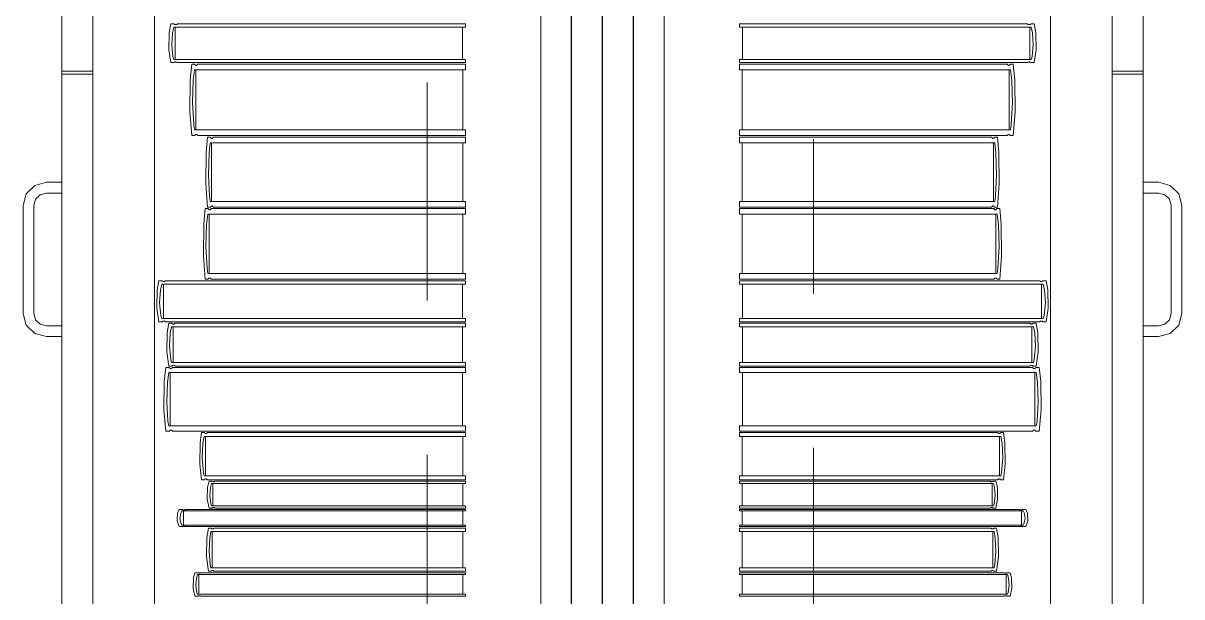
# Model space of a CAD drawing. Header units: inches. Extents: x -19 to 5698, y -728 to 92.
# Drawn here: x 314.309 to 315.059, y 13.054 to 13.425 of the extents above; entities that cross this region are included whole.
import ezdxf

# ---------------------------------------------------------------- set-up
doc = ezdxf.new("R2010")
doc.units = ezdxf.units.IN
doc.header["$MEASUREMENT"] = 0
doc.set_wipeout_variables(frame=1)
for name, pattern in [('Hidden Line', [0.195611, 0.141111, -0.0545]), ('Punto & Raya', [0.65, 0.5, -0.075, 0, -0.075]), ('Wipeout_Contour', [1, 0, -1])]:
    doc.linetypes.add(name, pattern=pattern)
for name, color, linetype in [('02 _ ARQ _ ALB _ Ejes Generales', 251, 'Continuous'), ('08 _ STR _ EXT _ 09 Vigas', 251, 'Continuous'), ('Interior - Mobiliario', 7, 'Continuous')]:
    doc.layers.add(name, color=color, linetype=linetype)

msp = doc.modelspace()

# ---------------------------------------------------------------- linework, layer by layer
at = {"layer": '02 _ ARQ _ ALB _ Ejes Generales', "color": 251, "linetype": 'Punto & Raya', "lineweight": 13, "true_color": 0x636466}
msp.add_line((314.82005, 3.05001), (314.82005, 44.9), dxfattribs=at)
at = {"layer": '08 _ STR _ EXT _ 09 Vigas', "color": 251, "linetype": 'Hidden Line', "lineweight": 13, "true_color": 0x636466}
msp.add_line((314.57005, 7.7), (314.57005, 16.9), dxfattribs=at)
at = {"layer": 'Interior - Mobiliario', "color": 175, "linetype": 'Continuous', "lineweight": 13}
for p, q in [((314.33352, 12.27311), (314.33352, 13.77311)), ((315.03352, 12.27311), (315.03352, 13.77311)), ((314.33352, 13.75311), (314.33352, 12.29311)), ((314.33352, 13.75311), (314.33352, 12.29311)), ((314.33352, 13.75311), (314.33352, 13.39411)), ((314.35352, 13.75311), (314.35352, 12.29311)), ((314.35352, 13.75311), (314.35352, 12.29311)), ((314.35352, 13.75311), (314.35352, 12.29311)), ((314.35352, 13.75311), (314.35352, 13.39411)), ((314.66352, 12.29311), (314.66352, 13.75311)), ((314.70352, 12.29311), (314.70352, 13.75311)), ((315.01352, 13.75311), (315.01352, 12.29311)), ((315.01352, 13.75311), (315.01352, 12.29311)), ((315.01352, 13.75311), (315.01352, 12.29311)), ((315.01352, 13.75311), (315.01352, 13.39411)), ((315.03352, 13.75311), (315.03352, 12.29311)), ((315.03352, 13.75311), (315.03352, 12.29311)), ((315.03352, 13.75311), (315.03352, 13.39411)), ((314.35352, 13.73311), (314.35352, 12.31311)), ((314.39352, 12.31311), (314.39352, 13.73311)), ((314.64352, 13.73311), (314.64352, 12.31311)), ((314.72352, 13.73311), (314.72352, 12.31311)), ((314.97352, 12.31311), (314.97352, 13.73311)), ((315.01352, 13.73311), (315.01352, 12.31311)), ((314.40306, 13.4192), (314.40283, 13.40799)), ((314.40411, 13.4247), (314.40306, 13.4192)), ((314.40618, 13.4247), (314.40411, 13.4247)), ((314.40465, 13.41123), (314.40514, 13.41894)), ((314.40514, 13.41894), (314.40602, 13.42269)), ((314.40602, 13.42269), (314.59487, 13.42269)), ((314.40629, 13.4246), (314.40618, 13.4247)), ((314.40653, 13.42445), (314.40629, 13.4246)), ((314.40679, 13.42434), (314.40653, 13.42445)), ((314.40707, 13.42428), (314.40679, 13.42434)), ((314.40697, 13.42269), (314.40697, 13.40164)), ((314.40735, 13.42428), (314.40707, 13.42428)), ((314.40763, 13.42432), (314.40735, 13.42428)), ((314.40789, 13.42442), (314.40763, 13.42432)), ((314.40814, 13.42456), (314.40789, 13.42442)), ((314.40829, 13.4247), (314.40814, 13.42456)), ((314.59487, 13.4247), (314.40829, 13.4247)), ((314.59296, 13.40164), (314.59296, 13.42269)), ((314.59487, 13.42269), (314.59487, 13.4247)), ((314.77218, 13.42269), (314.77218, 13.4247)), ((314.77218, 13.4247), (314.95875, 13.4247)), ((314.96103, 13.42269), (314.77218, 13.42269)), ((314.77409, 13.40164), (314.77409, 13.42269)), ((314.95875, 13.4247), (314.95891, 13.42456)), ((314.95891, 13.42456), (314.95915, 13.42442)), ((314.95915, 13.42442), (314.95942, 13.42432)), ((314.95942, 13.42432), (314.9597, 13.42428)), ((314.9597, 13.42428), (314.95998, 13.42428)), ((314.95998, 13.42428), (314.96026, 13.42434)), ((314.96008, 13.42269), (314.96008, 13.40164)), ((314.96026, 13.42434), (314.96052, 13.42445)), ((314.96052, 13.42445), (314.96076, 13.4246)), ((314.96076, 13.4246), (314.96086, 13.4247)), ((314.96086, 13.4247), (314.96294, 13.4247)), ((314.96191, 13.41894), (314.96103, 13.42269)), ((314.96239, 13.41123), (314.96191, 13.41894)), ((314.96294, 13.4247), (314.96398, 13.4192)), ((314.96398, 13.4192), (314.96422, 13.40799)), ((314.40545, 13.40354), (314.40465, 13.41123)), ((314.9616, 13.40354), (314.96239, 13.41123)), ((314.40283, 13.40799), (314.40411, 13.39964)), ((314.40602, 13.40164), (314.40545, 13.40354)), ((314.96103, 13.40164), (314.9616, 13.40354)), ((314.96422, 13.40799), (314.96294, 13.39964)), ((314.40411, 13.39964), (314.40618, 13.39964)), ((314.59487, 13.40164), (314.40602, 13.40164)), ((314.40618, 13.39964), (314.40634, 13.39977)), ((314.40634, 13.39977), (314.40658, 13.39991)), ((314.40658, 13.39991), (314.40685, 13.40001)), ((314.40685, 13.40001), (314.40713, 13.40006)), ((314.40713, 13.40006), (314.40741, 13.40005)), ((314.40741, 13.40005), (314.40769, 13.39999)), ((314.40769, 13.39999), (314.40795, 13.39989)), ((314.40795, 13.39989), (314.40819, 13.39973)), ((314.40819, 13.39973), (314.40829, 13.39964)), ((314.40829, 13.39964), (314.59487, 13.39964)), ((314.41767, 13.39864), (314.4167, 13.38848)), ((314.4196, 13.39864), (314.41767, 13.39864)), ((314.4197, 13.39846), (314.4196, 13.39864)), ((314.41992, 13.39818), (314.4197, 13.39846)), ((314.42016, 13.39798), (314.41992, 13.39818)), ((314.42042, 13.39787), (314.42016, 13.39798)), ((314.42068, 13.39786), (314.42042, 13.39787)), ((314.42094, 13.39795), (314.42068, 13.39786)), ((314.42119, 13.39812), (314.42094, 13.39795)), ((314.42142, 13.39839), (314.42119, 13.39812)), ((314.42156, 13.39864), (314.42142, 13.39839)), ((314.59487, 13.39864), (314.42156, 13.39864)), ((314.59487, 13.39964), (314.59487, 13.40164)), ((314.59487, 13.39493), (314.59487, 13.39864)), ((314.77218, 13.39964), (314.77218, 13.40164)), ((314.77218, 13.40164), (314.96103, 13.40164)), ((314.95875, 13.39964), (314.77218, 13.39964)), ((314.77218, 13.39493), (314.77218, 13.39864)), ((314.77218, 13.39864), (314.94549, 13.39864)), ((314.94549, 13.39864), (314.94563, 13.39839)), ((314.94563, 13.39839), (314.94586, 13.39812)), ((314.94586, 13.39812), (314.94611, 13.39795)), ((314.94611, 13.39795), (314.94636, 13.39786)), ((314.94636, 13.39786), (314.94663, 13.39787)), ((314.94663, 13.39787), (314.94688, 13.39798)), ((314.94688, 13.39798), (314.94713, 13.39818)), ((314.94713, 13.39818), (314.94735, 13.39846)), ((314.94735, 13.39846), (314.94745, 13.39864)), ((314.94745, 13.39864), (314.94937, 13.39864)), ((314.94937, 13.39864), (314.95034, 13.38848)), ((314.95886, 13.39973), (314.95875, 13.39964)), ((314.9591, 13.39989), (314.95886, 13.39973)), ((314.95936, 13.39999), (314.9591, 13.39989)), ((314.95964, 13.40005), (314.95936, 13.39999)), ((314.95992, 13.40006), (314.95964, 13.40005)), ((314.9602, 13.40001), (314.95992, 13.40006)), ((314.96046, 13.39991), (314.9602, 13.40001)), ((314.96071, 13.39977), (314.96046, 13.39991)), ((314.96086, 13.39964), (314.96071, 13.39977)), ((314.96294, 13.39964), (314.96086, 13.39964)), ((314.33352, 13.39411), (314.35352, 13.39411)), ((314.33352, 13.03311), (314.33352, 13.39211)), ((314.33352, 13.39211), (314.35352, 13.39211)), ((314.35352, 13.03311), (314.35352, 13.39211)), ((314.4167, 13.38848), (314.41648, 13.36777)), ((314.41818, 13.37374), (314.41863, 13.388)), ((314.41863, 13.388), (314.41944, 13.39493)), ((314.41944, 13.39493), (314.59487, 13.39493)), ((314.42033, 13.39493), (314.42033, 13.35603)), ((314.59309, 13.35603), (314.59309, 13.39493)), ((314.9476, 13.39493), (314.77218, 13.39493)), ((314.77395, 13.35603), (314.77395, 13.39493)), ((314.94672, 13.39493), (314.94672, 13.35603)), ((314.94842, 13.388), (314.9476, 13.39493)), ((314.94887, 13.37374), (314.94842, 13.388)), ((314.95034, 13.38848), (314.95056, 13.36777)), ((315.03352, 13.39411), (315.01352, 13.39411)), ((315.01352, 13.03311), (315.01352, 13.39211)), ((315.03352, 13.39211), (315.01352, 13.39211)), ((315.03352, 13.03311), (315.03352, 13.39211)), ((314.41892, 13.35955), (314.41818, 13.37374)), ((314.94813, 13.35955), (314.94887, 13.37374)), ((314.41648, 13.36777), (314.41767, 13.35233)), ((314.95056, 13.36777), (314.94937, 13.35233)), ((314.41944, 13.35603), (314.41892, 13.35955)), ((314.9476, 13.35603), (314.94813, 13.35955)), ((314.41767, 13.35233), (314.4196, 13.35233)), ((314.59487, 13.35603), (314.41944, 13.35603)), ((314.4196, 13.35233), (314.41974, 13.35258)), ((314.41974, 13.35258), (314.41997, 13.35284)), ((314.41997, 13.35284), (314.42022, 13.35302)), ((314.42022, 13.35302), (314.42048, 13.3531)), ((314.42048, 13.3531), (314.42074, 13.35309)), ((314.42074, 13.35309), (314.421, 13.35299)), ((314.421, 13.35299), (314.42124, 13.35279)), ((314.42124, 13.35279), (314.42146, 13.35251)), ((314.42146, 13.35251), (314.42156, 13.35233)), ((314.42156, 13.35233), (314.59487, 13.35233)), ((314.42794, 13.35133), (314.42703, 13.3414)), ((314.42976, 13.35133), (314.42794, 13.35133)), ((314.42985, 13.35115), (314.42976, 13.35133)), ((314.43006, 13.35088), (314.42985, 13.35115)), ((314.43029, 13.35069), (314.43006, 13.35088)), ((314.43053, 13.35058), (314.43029, 13.35069)), ((314.43078, 13.35057), (314.43053, 13.35058)), ((314.43102, 13.35065), (314.43078, 13.35057)), ((314.43126, 13.35083), (314.43102, 13.35065)), ((314.43147, 13.35109), (314.43126, 13.35083)), ((314.43161, 13.35133), (314.43147, 13.35109)), ((314.59487, 13.35133), (314.43161, 13.35133)), ((314.59487, 13.35233), (314.59487, 13.35603)), ((314.59487, 13.34771), (314.59487, 13.35133)), ((314.77218, 13.35233), (314.77218, 13.35603)), ((314.77218, 13.35603), (314.9476, 13.35603)), ((314.94549, 13.35233), (314.77218, 13.35233)), ((314.77218, 13.34771), (314.77218, 13.35133)), ((314.77218, 13.35133), (314.93544, 13.35133)), ((314.93544, 13.35133), (314.93558, 13.35109)), ((314.93558, 13.35109), (314.93579, 13.35083)), ((314.93579, 13.35083), (314.93602, 13.35065)), ((314.93602, 13.35065), (314.93627, 13.35057)), ((314.93627, 13.35057), (314.93651, 13.35058)), ((314.93651, 13.35058), (314.93675, 13.35069)), ((314.93675, 13.35069), (314.93698, 13.35088)), ((314.93698, 13.35088), (314.93719, 13.35115)), ((314.93719, 13.35115), (314.93729, 13.35133)), ((314.93729, 13.35133), (314.9391, 13.35133)), ((314.9391, 13.35133), (314.94001, 13.3414)), ((314.94558, 13.35251), (314.94549, 13.35233)), ((314.94581, 13.35279), (314.94558, 13.35251)), ((314.94605, 13.35299), (314.94581, 13.35279)), ((314.94631, 13.35309), (314.94605, 13.35299)), ((314.94657, 13.3531), (314.94631, 13.35309)), ((314.94683, 13.35302), (314.94657, 13.3531)), ((314.94707, 13.35284), (314.94683, 13.35302)), ((314.9473, 13.35258), (314.94707, 13.35284)), ((314.94745, 13.35233), (314.9473, 13.35258)), ((314.94937, 13.35233), (314.94745, 13.35233)), ((314.42885, 13.34092), (314.42961, 13.34771)), ((314.42961, 13.34771), (314.59487, 13.34771)), ((314.43045, 13.34771), (314.43045, 13.30967)), ((314.5932, 13.30967), (314.5932, 13.34771)), ((314.93743, 13.34771), (314.77218, 13.34771)), ((314.77385, 13.30967), (314.77385, 13.34771)), ((314.9366, 13.34771), (314.9366, 13.30967)), ((314.9382, 13.34092), (314.93743, 13.34771)), ((314.42703, 13.3414), (314.42682, 13.32115)), ((314.42842, 13.32699), (314.42885, 13.34092)), ((314.93862, 13.32699), (314.9382, 13.34092)), ((314.94001, 13.3414), (314.94022, 13.32115)), ((314.31602, 13.3201), (314.31053, 13.31461)), ((314.32352, 13.32211), (314.31602, 13.3201)), ((314.33352, 13.32211), (314.32352, 13.32211)), ((314.33352, 13.31511), (314.33352, 13.32211)), ((314.42682, 13.32115), (314.42794, 13.30604)), ((314.42912, 13.3131), (314.42842, 13.32699)), ((314.93793, 13.3131), (314.93862, 13.32699)), ((314.94022, 13.32115), (314.9391, 13.30604)), ((315.03352, 13.32211), (315.04352, 13.32211)), ((315.03352, 13.31511), (315.03352, 13.32211)), ((315.04352, 13.32211), (315.05102, 13.3201)), ((315.05102, 13.3201), (315.05651, 13.31461)), ((314.31053, 13.31461), (314.30852, 13.30711)), ((314.31659, 13.31111), (314.31952, 13.31403)), ((314.31952, 13.31403), (314.32352, 13.31511)), ((314.32352, 13.31511), (314.33352, 13.31511)), ((314.42961, 13.30967), (314.42912, 13.3131)), ((314.93743, 13.30967), (314.93793, 13.3131)), ((315.04352, 13.31511), (315.03352, 13.31511)), ((315.04752, 13.31403), (315.04352, 13.31511)), ((315.05045, 13.31111), (315.04752, 13.31403)), ((315.05651, 13.31461), (315.05852, 13.30711)), ((314.30852, 13.30711), (314.30852, 13.23711)), ((314.31552, 13.30711), (314.31659, 13.31111)), ((314.31552, 13.23711), (314.31552, 13.30711)), ((314.42638, 13.30504), (314.42545, 13.29502)), ((314.42821, 13.30504), (314.42638, 13.30504)), ((314.42794, 13.30604), (314.42976, 13.30604)), ((314.4283, 13.30487), (314.42821, 13.30504)), ((314.59487, 13.30967), (314.42961, 13.30967)), ((314.42976, 13.30604), (314.4299, 13.30629)), ((314.4299, 13.30629), (314.43011, 13.30655)), ((314.43007, 13.30504), (314.42993, 13.3048)), ((314.59487, 13.30504), (314.43007, 13.30504)), ((314.43011, 13.30655), (314.43034, 13.30672)), ((314.43034, 13.30672), (314.43059, 13.3068)), ((314.43059, 13.3068), (314.43083, 13.30679)), ((314.43083, 13.30679), (314.43107, 13.30669)), ((314.43107, 13.30669), (314.4313, 13.3065)), ((314.4313, 13.3065), (314.43151, 13.30622)), ((314.43151, 13.30622), (314.43161, 13.30604)), ((314.43161, 13.30604), (314.59487, 13.30604)), ((314.59487, 13.30604), (314.59487, 13.30967)), ((314.59487, 13.30139), (314.59487, 13.30504)), ((314.77218, 13.30604), (314.77218, 13.30967)), ((314.77218, 13.30967), (314.93743, 13.30967)), ((314.93544, 13.30604), (314.77218, 13.30604)), ((314.77218, 13.30139), (314.77218, 13.30504)), ((314.77218, 13.30504), (314.93697, 13.30504)), ((314.93553, 13.30622), (314.93544, 13.30604)), ((314.93574, 13.3065), (314.93553, 13.30622)), ((314.93597, 13.30669), (314.93574, 13.3065)), ((314.93621, 13.30679), (314.93597, 13.30669)), ((314.93646, 13.3068), (314.93621, 13.30679)), ((314.9367, 13.30672), (314.93646, 13.3068)), ((314.93693, 13.30655), (314.9367, 13.30672)), ((314.93715, 13.30629), (314.93693, 13.30655)), ((314.93697, 13.30504), (314.93711, 13.3048)), ((314.93729, 13.30604), (314.93715, 13.30629)), ((314.9391, 13.30604), (314.93729, 13.30604)), ((314.93875, 13.30487), (314.93884, 13.30504)), ((314.93884, 13.30504), (314.94067, 13.30504)), ((314.94067, 13.30504), (314.94159, 13.29502)), ((315.05152, 13.30711), (315.05045, 13.31111)), ((315.05152, 13.23711), (315.05152, 13.30711)), ((315.05852, 13.30711), (315.05852, 13.23711)), ((314.42729, 13.29454), (314.42806, 13.30139)), ((314.42806, 13.30139), (314.59487, 13.30139)), ((314.42851, 13.30459), (314.4283, 13.30487)), ((314.42875, 13.30439), (314.42851, 13.30459)), ((314.42899, 13.30429), (314.42875, 13.30439)), ((314.4289, 13.30139), (314.4289, 13.26297)), ((314.42924, 13.30428), (314.42899, 13.30429)), ((314.42948, 13.30436), (314.42924, 13.30428)), ((314.42972, 13.30454), (314.42948, 13.30436)), ((314.42993, 13.3048), (314.42972, 13.30454)), ((314.59318, 13.26297), (314.59318, 13.30139)), ((314.93899, 13.30139), (314.77218, 13.30139)), ((314.77386, 13.26297), (314.77386, 13.30139)), ((314.93711, 13.3048), (314.93733, 13.30454)), ((314.93733, 13.30454), (314.93756, 13.30436)), ((314.93756, 13.30436), (314.93781, 13.30428)), ((314.93781, 13.30428), (314.93806, 13.30429)), ((314.93806, 13.30429), (314.9383, 13.30439)), ((314.93814, 13.30139), (314.93814, 13.26297)), ((314.9383, 13.30439), (314.93853, 13.30459)), ((314.93853, 13.30459), (314.93875, 13.30487)), ((314.93976, 13.29454), (314.93899, 13.30139)), ((314.42545, 13.29502), (314.42524, 13.27457)), ((314.42686, 13.28046), (314.42729, 13.29454)), ((314.94019, 13.28046), (314.93976, 13.29454)), ((314.94159, 13.29502), (314.9418, 13.27457)), ((314.42756, 13.26644), (314.42686, 13.28046)), ((314.93949, 13.26644), (314.94019, 13.28046)), ((314.42524, 13.27457), (314.42638, 13.25932)), ((314.9418, 13.27457), (314.94067, 13.25932)), ((314.42806, 13.26297), (314.42756, 13.26644)), ((314.59487, 13.26297), (314.42806, 13.26297)), ((314.4288, 13.26), (314.42904, 13.26008)), ((314.42904, 13.26008), (314.42929, 13.26007)), ((314.42929, 13.26007), (314.42954, 13.25997)), ((314.59487, 13.25932), (314.59487, 13.26297)), ((314.77218, 13.25932), (314.77218, 13.26297)), ((314.77218, 13.26297), (314.93899, 13.26297)), ((314.93775, 13.26007), (314.93751, 13.25997)), ((314.938, 13.26008), (314.93775, 13.26007)), ((314.93825, 13.26), (314.938, 13.26008)), ((314.93899, 13.26297), (314.93949, 13.26644)), ((314.39629, 13.25832), (314.3952, 13.25249)), ((314.39845, 13.25832), (314.39629, 13.25832)), ((314.39736, 13.25221), (314.39828, 13.25619)), ((314.39828, 13.25619), (314.59487, 13.25619)), ((314.39856, 13.25821), (314.39845, 13.25832)), ((314.39881, 13.25805), (314.39856, 13.25821)), ((314.39908, 13.25794), (314.39881, 13.25805)), ((314.39937, 13.25788), (314.39908, 13.25794)), ((314.39927, 13.25619), (314.39927, 13.23387)), ((314.39966, 13.25787), (314.39937, 13.25788)), ((314.39995, 13.25792), (314.39966, 13.25787)), ((314.40023, 13.25802), (314.39995, 13.25792)), ((314.40049, 13.25817), (314.40023, 13.25802)), ((314.40065, 13.25832), (314.40049, 13.25817)), ((314.59487, 13.25832), (314.40065, 13.25832)), ((314.42638, 13.25932), (314.42821, 13.25932)), ((314.42821, 13.25932), (314.42835, 13.25956)), ((314.42835, 13.25956), (314.42856, 13.25982)), ((314.42856, 13.25982), (314.4288, 13.26)), ((314.42954, 13.25997), (314.42977, 13.25977)), ((314.42977, 13.25977), (314.42998, 13.25949)), ((314.42998, 13.25949), (314.43007, 13.25932)), ((314.43007, 13.25932), (314.59487, 13.25932)), ((314.59288, 13.23387), (314.59288, 13.25619)), ((314.59487, 13.25619), (314.59487, 13.25832)), ((314.93697, 13.25932), (314.77218, 13.25932)), ((314.77218, 13.25619), (314.77218, 13.25832)), ((314.77218, 13.25832), (314.9664, 13.25832)), ((314.96877, 13.25619), (314.77218, 13.25619)), ((314.77417, 13.23387), (314.77417, 13.25619)), ((314.93707, 13.25949), (314.93697, 13.25932)), ((314.93728, 13.25977), (314.93707, 13.25949)), ((314.93751, 13.25997), (314.93728, 13.25977)), ((314.93848, 13.25982), (314.93825, 13.26)), ((314.9387, 13.25956), (314.93848, 13.25982)), ((314.93884, 13.25932), (314.9387, 13.25956)), ((314.94067, 13.25932), (314.93884, 13.25932)), ((314.9664, 13.25832), (314.96656, 13.25817)), ((314.96656, 13.25817), (314.96682, 13.25802)), ((314.96682, 13.25802), (314.96709, 13.25792)), ((314.96709, 13.25792), (314.96738, 13.25787)), ((314.96738, 13.25787), (314.96768, 13.25788)), ((314.96768, 13.25788), (314.96796, 13.25794)), ((314.96778, 13.25619), (314.96778, 13.23387)), ((314.96796, 13.25794), (314.96824, 13.25805)), ((314.96824, 13.25805), (314.96849, 13.25821)), ((314.96849, 13.25821), (314.9686, 13.25832)), ((314.9686, 13.25832), (314.97075, 13.25832)), ((314.96968, 13.25221), (314.96877, 13.25619)), ((314.97075, 13.25832), (314.97184, 13.25249)), ((314.3952, 13.25249), (314.39496, 13.24061)), ((314.39686, 13.24403), (314.39736, 13.25221)), ((314.97019, 13.24403), (314.96968, 13.25221)), ((314.97184, 13.25249), (314.97209, 13.24061)), ((314.39496, 13.24061), (314.39629, 13.23175)), ((314.39769, 13.23589), (314.39686, 13.24403)), ((314.96936, 13.23589), (314.97019, 13.24403)), ((314.97209, 13.24061), (314.97075, 13.23175)), ((314.30852, 13.23711), (314.31053, 13.22961)), ((314.31659, 13.23311), (314.31552, 13.23711)), ((314.31952, 13.23018), (314.31659, 13.23311)), ((314.32352, 13.22911), (314.31952, 13.23018)), ((314.39629, 13.23175), (314.39845, 13.23175)), ((314.39828, 13.23387), (314.39769, 13.23589)), ((314.59487, 13.23387), (314.39828, 13.23387)), ((314.39845, 13.23175), (314.39861, 13.23189)), ((314.39861, 13.23189), (314.39887, 13.23204)), ((314.39887, 13.23204), (314.39915, 13.23214)), ((314.39915, 13.23214), (314.39944, 13.23219)), ((314.39944, 13.23219), (314.39973, 13.23218)), ((314.39973, 13.23218), (314.40002, 13.23212)), ((314.40002, 13.23212), (314.40029, 13.23201)), ((314.40029, 13.23201), (314.40054, 13.23185)), ((314.40054, 13.23185), (314.40065, 13.23175)), ((314.40065, 13.23175), (314.59487, 13.23175)), ((314.40271, 13.23075), (314.40166, 13.22468)), ((314.4048, 13.23075), (314.40271, 13.23075)), ((314.4049, 13.23064), (314.4048, 13.23075)), ((314.40515, 13.23047), (314.4049, 13.23064)), ((314.40541, 13.23035), (314.40515, 13.23047)), ((314.40569, 13.23029), (314.40541, 13.23035)), ((314.40597, 13.23028), (314.40569, 13.23029)), ((314.40625, 13.23033), (314.40597, 13.23028)), ((314.40652, 13.23044), (314.40625, 13.23033)), ((314.40677, 13.2306), (314.40652, 13.23044)), ((314.40693, 13.23075), (314.40677, 13.2306)), ((314.59487, 13.23075), (314.40693, 13.23075)), ((314.59487, 13.23175), (314.59487, 13.23387)), ((314.59487, 13.22853), (314.59487, 13.23075)), ((314.77218, 13.23175), (314.77218, 13.23387)), ((314.77218, 13.23387), (314.96877, 13.23387)), ((314.9664, 13.23175), (314.77218, 13.23175)), ((314.77218, 13.22853), (314.77218, 13.23075)), ((314.77218, 13.23075), (314.96012, 13.23075)), ((314.96012, 13.23075), (314.96028, 13.2306)), ((314.96028, 13.2306), (314.96053, 13.23044)), ((314.96053, 13.23044), (314.96079, 13.23033)), ((314.96079, 13.23033), (314.96107, 13.23028)), ((314.96107, 13.23028), (314.96136, 13.23029)), ((314.96136, 13.23029), (314.96163, 13.23035)), ((314.96163, 13.23035), (314.9619, 13.23047)), ((314.9619, 13.23047), (314.96214, 13.23064)), ((314.96214, 13.23064), (314.96225, 13.23075)), ((314.96225, 13.23075), (314.96434, 13.23075)), ((314.96434, 13.23075), (314.96539, 13.22468)), ((314.96651, 13.23185), (314.9664, 13.23175)), ((314.96676, 13.23201), (314.96651, 13.23185)), ((314.96703, 13.23212), (314.96676, 13.23201)), ((314.96732, 13.23218), (314.96703, 13.23212)), ((314.96761, 13.23219), (314.96732, 13.23218)), ((314.9679, 13.23214), (314.96761, 13.23219)), ((314.96818, 13.23204), (314.9679, 13.23214)), ((314.96843, 13.23189), (314.96818, 13.23204)), ((314.9686, 13.23175), (314.96843, 13.23189)), ((314.97075, 13.23175), (314.9686, 13.23175)), ((314.96877, 13.23387), (314.96936, 13.23589)), ((315.04352, 13.22911), (315.04752, 13.23018)), ((315.04752, 13.23018), (315.05045, 13.23311)), ((315.05045, 13.23311), (315.05152, 13.23711)), ((315.05852, 13.23711), (315.05651, 13.22961)), ((314.31053, 13.22961), (314.31602, 13.22412)), ((314.31602, 13.22412), (314.32352, 13.22211)), ((314.33352, 13.22911), (314.32352, 13.22911)), ((314.33352, 13.22211), (314.33352, 13.22911)), ((314.40166, 13.22468), (314.40142, 13.2123)), ((314.40326, 13.21587), (314.40375, 13.22439)), ((314.40375, 13.22439), (314.40463, 13.22853)), ((314.40463, 13.22853), (314.59487, 13.22853)), ((314.40559, 13.22853), (314.40559, 13.20529)), ((314.59294, 13.20529), (314.59294, 13.22853)), ((314.96242, 13.22853), (314.77218, 13.22853)), ((314.7741, 13.20529), (314.7741, 13.22853)), ((314.96145, 13.22853), (314.96145, 13.20529)), ((314.9633, 13.22439), (314.96242, 13.22853)), ((314.96379, 13.21587), (314.9633, 13.22439)), ((314.96539, 13.22468), (314.96563, 13.2123)), ((315.03352, 13.22911), (315.04352, 13.22911)), ((315.03352, 13.22211), (315.03352, 13.22911)), ((315.05102, 13.22412), (315.04352, 13.22211)), ((315.05651, 13.22961), (315.05102, 13.22412)), ((314.32352, 13.22211), (314.33352, 13.22211)), ((314.40406, 13.20739), (314.40326, 13.21587)), ((314.96299, 13.20739), (314.96379, 13.21587)), ((315.04352, 13.22211), (315.03352, 13.22211)), ((314.40142, 13.2123), (314.40271, 13.20308)), ((314.96563, 13.2123), (314.96434, 13.20308)), ((314.40087, 13.20208), (314.39981, 13.19306)), ((314.40298, 13.20208), (314.40087, 13.20208)), ((314.40271, 13.20308), (314.4048, 13.20308)), ((314.40308, 13.20192), (314.40298, 13.20208)), ((314.40333, 13.20167), (314.40308, 13.20192)), ((314.4036, 13.20149), (314.40333, 13.20167)), ((314.40388, 13.2014), (314.4036, 13.20149)), ((314.40416, 13.20139), (314.40388, 13.2014)), ((314.40463, 13.20529), (314.40406, 13.20739)), ((314.40444, 13.20147), (314.40416, 13.20139)), ((314.40471, 13.20162), (314.40444, 13.20147)), ((314.59487, 13.20529), (314.40463, 13.20529)), ((314.40497, 13.20186), (314.40471, 13.20162)), ((314.4048, 13.20308), (314.40496, 13.20323)), ((314.40496, 13.20323), (314.4052, 13.20338)), ((314.40512, 13.20208), (314.40497, 13.20186)), ((314.59487, 13.20208), (314.40512, 13.20208)), ((314.4052, 13.20338), (314.40547, 13.20349)), ((314.40547, 13.20349), (314.40575, 13.20354)), ((314.40575, 13.20354), (314.40603, 13.20353)), ((314.40603, 13.20353), (314.40631, 13.20347)), ((314.40631, 13.20347), (314.40658, 13.20335)), ((314.40658, 13.20335), (314.40682, 13.20318)), ((314.40682, 13.20318), (314.40693, 13.20308)), ((314.40693, 13.20308), (314.59487, 13.20308)), ((314.59487, 13.20308), (314.59487, 13.20529)), ((314.59487, 13.19879), (314.59487, 13.20208)), ((314.77218, 13.20308), (314.77218, 13.20529)), ((314.77218, 13.20529), (314.96242, 13.20529)), ((314.96012, 13.20308), (314.77218, 13.20308)), ((314.77218, 13.19879), (314.77218, 13.20208)), ((314.77218, 13.20208), (314.96192, 13.20208)), ((314.96023, 13.20318), (314.96012, 13.20308)), ((314.96047, 13.20335), (314.96023, 13.20318)), ((314.96073, 13.20347), (314.96047, 13.20335)), ((314.96101, 13.20353), (314.96073, 13.20347)), ((314.96129, 13.20354), (314.96101, 13.20353)), ((314.96157, 13.20349), (314.96129, 13.20354)), ((314.96184, 13.20338), (314.96157, 13.20349)), ((314.96209, 13.20323), (314.96184, 13.20338)), ((314.96192, 13.20208), (314.96208, 13.20186)), ((314.96208, 13.20186), (314.96233, 13.20162)), ((314.96225, 13.20308), (314.96209, 13.20323)), ((314.96434, 13.20308), (314.96225, 13.20308)), ((314.96233, 13.20162), (314.9626, 13.20147)), ((314.96242, 13.20529), (314.96299, 13.20739)), ((314.9626, 13.20147), (314.96288, 13.20139)), ((314.96288, 13.20139), (314.96317, 13.2014)), ((314.96317, 13.2014), (314.96345, 13.20149)), ((314.96345, 13.20149), (314.96372, 13.20167)), ((314.96372, 13.20167), (314.96396, 13.20192)), ((314.96396, 13.20192), (314.96407, 13.20208)), ((314.96407, 13.20208), (314.96618, 13.20208)), ((314.96618, 13.20208), (314.96724, 13.19306)), ((314.39981, 13.19306), (314.39956, 13.17466)), ((314.40142, 13.17996), (314.40192, 13.19263)), ((314.40192, 13.19263), (314.40281, 13.19879)), ((314.40281, 13.19879), (314.59487, 13.19879)), ((314.40378, 13.19879), (314.40378, 13.16423)), ((314.59293, 13.16423), (314.59293, 13.19879)), ((314.96424, 13.19879), (314.77218, 13.19879)), ((314.77412, 13.16423), (314.77412, 13.19879)), ((314.96327, 13.19879), (314.96327, 13.16423)), ((314.96513, 13.19263), (314.96424, 13.19879)), ((314.96562, 13.17996), (314.96513, 13.19263)), ((314.96724, 13.19306), (314.96748, 13.17466)), ((314.40223, 13.16735), (314.40142, 13.17996)), ((314.96481, 13.16735), (314.96562, 13.17996)), ((314.39956, 13.17466), (314.40087, 13.16094)), ((314.96748, 13.17466), (314.96618, 13.16094)), ((314.40281, 13.16423), (314.40223, 13.16735)), ((314.59487, 13.16423), (314.40281, 13.16423)), ((314.59487, 13.16094), (314.59487, 13.16423)), ((314.77218, 13.16094), (314.77218, 13.16423)), ((314.77218, 13.16423), (314.96424, 13.16423)), ((314.96424, 13.16423), (314.96481, 13.16735)), ((314.40087, 13.16094), (314.40298, 13.16094)), ((314.40298, 13.16094), (314.40314, 13.16116)), ((314.40314, 13.16116), (314.40339, 13.1614)), ((314.40339, 13.1614), (314.40366, 13.16155)), ((314.40366, 13.16155), (314.40394, 13.16163)), ((314.40394, 13.16163), (314.40423, 13.16162)), ((314.40423, 13.16162), (314.40451, 13.16153)), ((314.40451, 13.16153), (314.40477, 13.16135)), ((314.40477, 13.16135), (314.40502, 13.1611)), ((314.40502, 13.1611), (314.40512, 13.16094)), ((314.40512, 13.16094), (314.59487, 13.16094)), ((314.42397, 13.15994), (314.42304, 13.15325)), ((314.42583, 13.15994), (314.42397, 13.15994)), ((314.4249, 13.15293), (314.42568, 13.1575)), ((314.42568, 13.1575), (314.59487, 13.1575)), ((314.42593, 13.15982), (314.42583, 13.15994)), ((314.42614, 13.15964), (314.42593, 13.15982)), ((314.42638, 13.15951), (314.42614, 13.15964)), ((314.42663, 13.15944), (314.42638, 13.15951)), ((314.42654, 13.1575), (314.42654, 13.13187)), ((314.42688, 13.15943), (314.42663, 13.15944)), ((314.42713, 13.15949), (314.42688, 13.15943)), ((314.42736, 13.1596), (314.42713, 13.15949)), ((314.42758, 13.15978), (314.42736, 13.1596)), ((314.42772, 13.15994), (314.42758, 13.15978)), ((314.59487, 13.15994), (314.42772, 13.15994)), ((314.59316, 13.13187), (314.59316, 13.1575)), ((314.59487, 13.1575), (314.59487, 13.15994)), ((314.96192, 13.16094), (314.77218, 13.16094)), ((314.77218, 13.1575), (314.77218, 13.15994)), ((314.77218, 13.15994), (314.93932, 13.15994)), ((314.94136, 13.1575), (314.77218, 13.1575)), ((314.77389, 13.13187), (314.77389, 13.1575)), ((314.93932, 13.15994), (314.93946, 13.15978)), ((314.93946, 13.15978), (314.93968, 13.1596)), ((314.93968, 13.1596), (314.93992, 13.15949)), ((314.93992, 13.15949), (314.94017, 13.15943)), ((314.94017, 13.15943), (314.94042, 13.15944)), ((314.94042, 13.15944), (314.94067, 13.15951)), ((314.94051, 13.1575), (314.94051, 13.13187)), ((314.94067, 13.15951), (314.9409, 13.15964)), ((314.9409, 13.15964), (314.94112, 13.15982)), ((314.94112, 13.15982), (314.94121, 13.15994)), ((314.94121, 13.15994), (314.94307, 13.15994)), ((314.94215, 13.15293), (314.94136, 13.1575)), ((314.94307, 13.15994), (314.94401, 13.15325)), ((314.96203, 13.1611), (314.96192, 13.16094)), ((314.96227, 13.16135), (314.96203, 13.1611)), ((314.96254, 13.16153), (314.96227, 13.16135)), ((314.96282, 13.16162), (314.96254, 13.16153)), ((314.96311, 13.16163), (314.96282, 13.16162)), ((314.96339, 13.16155), (314.96311, 13.16163)), ((314.96366, 13.1614), (314.96339, 13.16155)), ((314.96391, 13.16116), (314.96366, 13.1614)), ((314.96407, 13.16094), (314.96391, 13.16116)), ((314.96618, 13.16094), (314.96407, 13.16094)), ((314.42304, 13.15325), (314.42283, 13.13961)), ((314.42446, 13.14354), (314.4249, 13.15293)), ((314.94258, 13.14354), (314.94215, 13.15293)), ((314.94401, 13.15325), (314.94422, 13.13961)), ((314.42518, 13.13419), (314.42446, 13.14354)), ((314.94187, 13.13419), (314.94258, 13.14354)), ((314.42283, 13.13961), (314.42397, 13.12943)), ((314.42568, 13.13187), (314.42518, 13.13419)), ((314.94136, 13.13187), (314.94187, 13.13419)), ((314.94422, 13.13961), (314.94307, 13.12943)), ((314.42397, 13.12943), (314.42583, 13.12943)), ((314.59487, 13.13187), (314.42568, 13.13187)), ((314.42583, 13.12943), (314.42597, 13.1296)), ((314.42597, 13.1296), (314.42619, 13.12977)), ((314.42619, 13.12977), (314.42643, 13.12989)), ((314.42643, 13.12989), (314.42668, 13.12994)), ((314.42668, 13.12994), (314.42693, 13.12994)), ((314.42693, 13.12994), (314.42718, 13.12987)), ((314.42718, 13.12987), (314.42741, 13.12974)), ((314.42741, 13.12974), (314.42763, 13.12955)), ((314.42763, 13.12955), (314.42772, 13.12943)), ((314.42772, 13.12943), (314.59487, 13.12943)), ((314.42885, 13.12843), (314.42794, 13.12463)), ((314.43065, 13.12843), (314.42885, 13.12843)), ((314.42975, 13.12445), (314.43051, 13.12705)), ((314.43051, 13.12705), (314.59487, 13.12705)), ((314.43074, 13.12837), (314.43065, 13.12843)), ((314.43095, 13.12826), (314.43074, 13.12837)), ((314.43118, 13.12819), (314.43095, 13.12826)), ((314.43142, 13.12815), (314.43118, 13.12819)), ((314.43134, 13.12705), (314.43134, 13.11246)), ((314.43167, 13.12814), (314.43142, 13.12815)), ((314.43191, 13.12818), (314.43167, 13.12814)), ((314.43214, 13.12824), (314.43191, 13.12818)), ((314.43235, 13.12834), (314.43214, 13.12824)), ((314.43249, 13.12843), (314.43235, 13.12834)), ((314.59487, 13.12843), (314.43249, 13.12843)), ((314.59321, 13.11246), (314.59321, 13.12705)), ((314.59487, 13.12943), (314.59487, 13.13187)), ((314.59487, 13.12705), (314.59487, 13.12843)), ((314.77218, 13.12943), (314.77218, 13.13187)), ((314.77218, 13.13187), (314.94136, 13.13187)), ((314.93932, 13.12943), (314.77218, 13.12943)), ((314.77218, 13.12705), (314.77218, 13.12843)), ((314.77218, 13.12843), (314.93455, 13.12843)), ((314.93654, 13.12705), (314.77218, 13.12705)), ((314.77384, 13.11246), (314.77384, 13.12705)), ((314.93455, 13.12843), (314.93469, 13.12834)), ((314.93469, 13.12834), (314.93491, 13.12824)), ((314.93491, 13.12824), (314.93514, 13.12818)), ((314.93514, 13.12818), (314.93538, 13.12814)), ((314.93538, 13.12814), (314.93562, 13.12815)), ((314.93562, 13.12815), (314.93586, 13.12819)), ((314.93571, 13.12705), (314.93571, 13.11246)), ((314.93586, 13.12819), (314.93609, 13.12826)), ((314.93609, 13.12826), (314.9363, 13.12837)), ((314.9363, 13.12837), (314.93639, 13.12843)), ((314.93639, 13.12843), (314.9382, 13.12843)), ((314.9373, 13.12445), (314.93654, 13.12705)), ((314.9382, 13.12843), (314.93911, 13.12463)), ((314.93942, 13.12955), (314.93932, 13.12943)), ((314.93963, 13.12974), (314.93942, 13.12955)), ((314.93987, 13.12987), (314.93963, 13.12974)), ((314.94011, 13.12994), (314.93987, 13.12987)), ((314.94037, 13.12994), (314.94011, 13.12994)), ((314.94061, 13.12989), (314.94037, 13.12994)), ((314.94085, 13.12977), (314.94061, 13.12989)), ((314.94107, 13.1296), (314.94085, 13.12977)), ((314.94121, 13.12943), (314.94107, 13.1296)), ((314.94307, 13.12943), (314.94121, 13.12943)), ((314.42794, 13.12463), (314.42773, 13.11686)), ((314.42932, 13.1191), (314.42975, 13.12445)), ((314.43002, 13.11378), (314.42932, 13.1191)), ((314.93703, 13.11378), (314.93772, 13.1191)), ((314.93772, 13.1191), (314.9373, 13.12445)), ((314.93911, 13.12463), (314.93931, 13.11686)), ((314.40946, 13.11007), (314.40845, 13.10766)), ((314.41148, 13.11007), (314.40946, 13.11007)), ((314.41158, 13.11003), (314.41148, 13.11007)), ((314.41182, 13.10996), (314.41158, 13.11003)), ((314.41338, 13.11001), (314.41314, 13.10995)), ((314.41353, 13.11007), (314.41338, 13.11001)), ((314.59487, 13.11007), (314.41353, 13.11007)), ((314.42773, 13.11686), (314.42885, 13.11107)), ((314.42885, 13.11107), (314.43065, 13.11107)), ((314.43051, 13.11246), (314.43002, 13.11378)), ((314.59487, 13.11246), (314.43051, 13.11246)), ((314.43065, 13.11107), (314.43079, 13.11117)), ((314.43079, 13.11117), (314.431, 13.11127)), ((314.431, 13.11127), (314.43124, 13.11133)), ((314.43124, 13.11133), (314.43148, 13.11136)), ((314.43148, 13.11136), (314.43172, 13.11136)), ((314.43172, 13.11136), (314.43196, 13.11132)), ((314.43196, 13.11132), (314.43219, 13.11125)), ((314.43219, 13.11125), (314.4324, 13.11114)), ((314.4324, 13.11114), (314.43249, 13.11107)), ((314.43249, 13.11107), (314.59487, 13.11107)), ((314.59487, 13.11107), (314.59487, 13.11246)), ((314.59487, 13.10919), (314.59487, 13.11007)), ((314.77218, 13.11107), (314.77218, 13.11246)), ((314.77218, 13.11246), (314.93654, 13.11246)), ((314.93455, 13.11107), (314.77218, 13.11107)), ((314.77218, 13.10919), (314.77218, 13.11007)), ((314.77218, 13.11007), (314.95351, 13.11007)), ((314.93465, 13.11114), (314.93455, 13.11107)), ((314.93486, 13.11125), (314.93465, 13.11114)), ((314.93508, 13.11132), (314.93486, 13.11125)), ((314.93532, 13.11136), (314.93508, 13.11132)), ((314.93557, 13.11136), (314.93532, 13.11136)), ((314.93581, 13.11133), (314.93557, 13.11136)), ((314.93604, 13.11127), (314.93581, 13.11133)), ((314.93626, 13.11117), (314.93604, 13.11127)), ((314.93639, 13.11107), (314.93626, 13.11117)), ((314.9382, 13.11107), (314.93639, 13.11107)), ((314.93654, 13.11246), (314.93703, 13.11378)), ((314.93931, 13.11686), (314.9382, 13.11107)), ((314.95351, 13.11007), (314.95366, 13.11001)), ((314.95366, 13.11001), (314.9539, 13.10995)), ((314.95523, 13.10996), (314.95546, 13.11003)), ((314.95546, 13.11003), (314.95557, 13.11007)), ((314.95557, 13.11007), (314.95758, 13.11007)), ((314.95758, 13.11007), (314.9586, 13.10766)), ((314.40845, 13.10766), (314.40822, 13.10273)), ((314.40822, 13.10273), (314.40946, 13.09906)), ((314.40999, 13.10415), (314.41047, 13.10754)), ((314.41077, 13.10078), (314.40999, 13.10415)), ((314.41047, 13.10754), (314.41132, 13.10919)), ((314.41132, 13.10919), (314.59487, 13.10919)), ((314.41207, 13.10992), (314.41182, 13.10996)), ((314.41234, 13.10989), (314.41207, 13.10992)), ((314.41225, 13.10919), (314.41225, 13.09994)), ((314.41261, 13.10989), (314.41234, 13.10989)), ((314.41288, 13.10991), (314.41261, 13.10989)), ((314.41314, 13.10995), (314.41288, 13.10991)), ((314.59301, 13.09994), (314.59301, 13.10919)), ((314.95573, 13.10919), (314.77218, 13.10919)), ((314.77403, 13.09994), (314.77403, 13.10919)), ((314.9539, 13.10995), (314.95416, 13.10991)), ((314.95416, 13.10991), (314.95443, 13.10989)), ((314.95443, 13.10989), (314.95471, 13.10989)), ((314.95471, 13.10989), (314.95497, 13.10992)), ((314.9548, 13.10919), (314.9548, 13.09994)), ((314.95497, 13.10992), (314.95523, 13.10996)), ((314.95658, 13.10754), (314.95573, 13.10919)), ((314.95628, 13.10078), (314.95705, 13.10415)), ((314.95705, 13.10415), (314.95658, 13.10754)), ((314.95883, 13.10273), (314.95758, 13.09906)), ((314.9586, 13.10766), (314.95883, 13.10273)), ((314.40946, 13.09906), (314.41148, 13.09906)), ((314.41132, 13.09994), (314.41077, 13.10078)), ((314.59487, 13.09994), (314.41132, 13.09994)), ((314.41148, 13.09906), (314.41163, 13.09912)), ((314.41163, 13.09912), (314.41187, 13.09918)), ((314.41187, 13.09918), (314.41213, 13.09922)), ((314.41213, 13.09922), (314.4124, 13.09924)), ((314.4124, 13.09924), (314.41267, 13.09924)), ((314.41267, 13.09924), (314.41294, 13.09922)), ((314.41294, 13.09922), (314.4132, 13.09917)), ((314.4132, 13.09917), (314.41343, 13.0991)), ((314.41343, 13.0991), (314.41353, 13.09906)), ((314.41353, 13.09906), (314.59487, 13.09906)), ((314.42839, 13.09806), (314.42747, 13.09195)), ((314.4302, 13.09806), (314.42839, 13.09806)), ((314.42929, 13.09165), (314.43005, 13.09583)), ((314.43005, 13.09583), (314.59487, 13.09583)), ((314.43029, 13.09795), (314.4302, 13.09806)), ((314.4305, 13.09778), (314.43029, 13.09795)), ((314.43073, 13.09766), (314.4305, 13.09778)), ((314.43097, 13.0976), (314.43073, 13.09766)), ((314.43088, 13.09583), (314.43088, 13.07241)), ((314.43121, 13.09759), (314.43097, 13.0976)), ((314.43146, 13.09764), (314.43121, 13.09759)), ((314.43169, 13.09775), (314.43146, 13.09764)), ((314.4319, 13.09791), (314.43169, 13.09775)), ((314.43204, 13.09806), (314.4319, 13.09791)), ((314.59487, 13.09806), (314.43204, 13.09806)), ((314.5932, 13.07241), (314.5932, 13.09583)), ((314.59487, 13.09906), (314.59487, 13.09994)), ((314.59487, 13.09583), (314.59487, 13.09806)), ((314.77218, 13.09906), (314.77218, 13.09994)), ((314.77218, 13.09994), (314.95573, 13.09994)), ((314.95351, 13.09906), (314.77218, 13.09906)), ((314.77218, 13.09583), (314.77218, 13.09806)), ((314.77218, 13.09806), (314.93501, 13.09806)), ((314.937, 13.09583), (314.77218, 13.09583)), ((314.77384, 13.07241), (314.77384, 13.09583)), ((314.93501, 13.09806), (314.93514, 13.09791)), ((314.93514, 13.09791), (314.93536, 13.09775)), ((314.93536, 13.09775), (314.93559, 13.09764)), ((314.93559, 13.09764), (314.93583, 13.09759)), ((314.93583, 13.09759), (314.93608, 13.0976)), ((314.93608, 13.0976), (314.93632, 13.09766)), ((314.93616, 13.09583), (314.93616, 13.07241)), ((314.93632, 13.09766), (314.93655, 13.09778)), ((314.93655, 13.09778), (314.93676, 13.09795)), ((314.93676, 13.09795), (314.93685, 13.09806)), ((314.93685, 13.09806), (314.93866, 13.09806)), ((314.93776, 13.09165), (314.937, 13.09583)), ((314.93866, 13.09806), (314.93957, 13.09195)), ((314.95362, 13.0991), (314.95351, 13.09906)), ((314.95385, 13.09917), (314.95362, 13.0991)), ((314.9541, 13.09922), (314.95385, 13.09917)), ((314.95437, 13.09924), (314.9541, 13.09922)), ((314.95465, 13.09924), (314.95437, 13.09924)), ((314.95492, 13.09922), (314.95465, 13.09924)), ((314.95517, 13.09918), (314.95492, 13.09922)), ((314.95541, 13.09912), (314.95517, 13.09918)), ((314.95557, 13.09906), (314.95541, 13.09912)), ((314.95758, 13.09906), (314.95557, 13.09906)), ((314.95573, 13.09994), (314.95628, 13.10078)), ((314.42747, 13.09195), (314.42727, 13.07948)), ((314.42886, 13.08307), (314.42929, 13.09165)), ((314.93818, 13.08307), (314.93776, 13.09165)), ((314.93957, 13.09195), (314.93978, 13.07948)), ((314.42956, 13.07452), (314.42886, 13.08307)), ((314.93749, 13.07452), (314.93818, 13.08307)), ((314.42727, 13.07948), (314.42839, 13.07018)), ((314.43005, 13.07241), (314.42956, 13.07452)), ((314.937, 13.07241), (314.93749, 13.07452)), ((314.93978, 13.07948), (314.93866, 13.07018)), ((314.41874, 13.06586), (314.41853, 13.0591)), ((314.4197, 13.06918), (314.41874, 13.06586)), ((314.42161, 13.06918), (314.4197, 13.06918)), ((314.4202, 13.06105), (314.42065, 13.0657)), ((314.42065, 13.0657), (314.42145, 13.06797)), ((314.42145, 13.06797), (314.59487, 13.06797)), ((314.4217, 13.06912), (314.42161, 13.06918)), ((314.42192, 13.06903), (314.4217, 13.06912)), ((314.42217, 13.06896), (314.42192, 13.06903)), ((314.42242, 13.06893), (314.42217, 13.06896)), ((314.42233, 13.06797), (314.42233, 13.05526)), ((314.42268, 13.06893), (314.42242, 13.06893)), ((314.42293, 13.06895), (314.42268, 13.06893)), ((314.42318, 13.06901), (314.42293, 13.06895)), ((314.4234, 13.0691), (314.42318, 13.06901)), ((314.42355, 13.06918), (314.4234, 13.0691)), ((314.59487, 13.06918), (314.42355, 13.06918)), ((314.42839, 13.07018), (314.4302, 13.07018)), ((314.59487, 13.07241), (314.43005, 13.07241)), ((314.4302, 13.07018), (314.43033, 13.07033)), ((314.43033, 13.07033), (314.43055, 13.07049)), ((314.43055, 13.07049), (314.43078, 13.07059)), ((314.43078, 13.07059), (314.43102, 13.07065)), ((314.43102, 13.07065), (314.43127, 13.07064)), ((314.43127, 13.07064), (314.43151, 13.07058)), ((314.43151, 13.07058), (314.43174, 13.07046)), ((314.43174, 13.07046), (314.43195, 13.07029)), ((314.43195, 13.07029), (314.43204, 13.07018)), ((314.43204, 13.07018), (314.59487, 13.07018)), ((314.59311, 13.05526), (314.59311, 13.06797)), ((314.59487, 13.07018), (314.59487, 13.07241)), ((314.59487, 13.06797), (314.59487, 13.06918)), ((314.77218, 13.07018), (314.77218, 13.07241)), ((314.77218, 13.07241), (314.937, 13.07241)), ((314.93501, 13.07018), (314.77218, 13.07018)), ((314.77218, 13.06797), (314.77218, 13.06918)), ((314.77218, 13.06918), (314.9435, 13.06918)), ((314.94559, 13.06797), (314.77218, 13.06797)), ((314.77393, 13.05526), (314.77393, 13.06797)), ((314.9351, 13.07029), (314.93501, 13.07018)), ((314.93531, 13.07046), (314.9351, 13.07029)), ((314.93554, 13.07058), (314.93531, 13.07046)), ((314.93578, 13.07064), (314.93554, 13.07058)), ((314.93602, 13.07065), (314.93578, 13.07064)), ((314.93627, 13.07059), (314.93602, 13.07065)), ((314.9365, 13.07049), (314.93627, 13.07059)), ((314.93671, 13.07033), (314.9365, 13.07049)), ((314.93685, 13.07018), (314.93671, 13.07033)), ((314.93866, 13.07018), (314.93685, 13.07018)), ((314.9435, 13.06918), (314.94364, 13.0691)), ((314.94364, 13.0691), (314.94387, 13.06901)), ((314.94387, 13.06901), (314.94411, 13.06895)), ((314.94411, 13.06895), (314.94437, 13.06893)), ((314.94437, 13.06893), (314.94463, 13.06893)), ((314.94463, 13.06893), (314.94488, 13.06896)), ((314.94472, 13.06797), (314.94472, 13.05526)), ((314.94488, 13.06896), (314.94512, 13.06903)), ((314.94512, 13.06903), (314.94534, 13.06912)), ((314.94534, 13.06912), (314.94544, 13.06918)), ((314.94544, 13.06918), (314.94734, 13.06918)), ((314.9464, 13.0657), (314.94559, 13.06797)), ((314.94684, 13.06105), (314.9464, 13.0657)), ((314.94734, 13.06918), (314.9483, 13.06586)), ((314.9483, 13.06586), (314.94852, 13.0591)), ((314.41853, 13.0591), (314.4197, 13.05405)), ((314.42093, 13.05641), (314.4202, 13.06105)), ((314.94611, 13.05641), (314.94684, 13.06105)), ((314.94852, 13.0591), (314.94734, 13.05405)), ((314.4197, 13.05405), (314.42161, 13.05405)), ((314.42145, 13.05526), (314.42093, 13.05641)), ((314.59487, 13.05526), (314.42145, 13.05526)), ((314.42161, 13.05405), (314.42175, 13.05413)), ((314.42175, 13.05413), (314.42198, 13.05422)), ((314.42198, 13.05422), (314.42222, 13.05428)), ((314.42222, 13.05428), (314.42248, 13.05431)), ((314.42248, 13.05431), (314.42273, 13.0543)), ((314.42273, 13.0543), (314.42299, 13.05427)), ((314.42299, 13.05427), (314.42323, 13.0542)), ((314.42323, 13.0542), (314.42345, 13.05411)), ((314.42345, 13.05411), (314.42355, 13.05405)), ((314.42355, 13.05405), (314.59487, 13.05405)), ((314.59487, 13.05405), (314.59487, 13.05526)), ((314.77218, 13.05405), (314.77218, 13.05526)), ((314.77218, 13.05526), (314.94559, 13.05526)), ((314.9435, 13.05405), (314.77218, 13.05405)), ((314.9436, 13.05411), (314.9435, 13.05405)), ((314.94382, 13.0542), (314.9436, 13.05411)), ((314.94406, 13.05427), (314.94382, 13.0542)), ((314.94431, 13.0543), (314.94406, 13.05427)), ((314.94457, 13.05431), (314.94431, 13.0543)), ((314.94483, 13.05428), (314.94457, 13.05431)), ((314.94507, 13.05422), (314.94483, 13.05428)), ((314.9453, 13.05413), (314.94507, 13.05422)), ((314.94544, 13.05405), (314.9453, 13.05413)), ((314.94734, 13.05405), (314.94544, 13.05405)), ((314.94559, 13.05526), (314.94611, 13.05641))]:
    msp.add_line(p, q, dxfattribs=at)

# ---------------------------------------------------------------- next in the draw order: wipeouts: each hides what was drawn before it
at = {"color": 254, "linetype": 'Wipeout_Contour', "lineweight": 0, "ltscale": 9797.54126}
msp.add_wipeout([(314.66352, 13.75311), (314.66352, 12.29311), (314.68352, 12.29311), (314.68352, 13.75311)], dxfattribs=at).dxf.layer = 'Interior - Mobiliario'

# ---------------------------------------------------------------- next in the draw order: linework, layer by layer
at = {"layer": 'Interior - Mobiliario', "color": 175, "linetype": 'Continuous', "lineweight": 13}
for p, q in [((314.68352, 13.77311), (314.68352, 12.27311)), ((314.66352, 13.75311), (314.66352, 12.29311)), ((314.66352, 12.29311), (314.66352, 13.75311)), ((314.66352, 12.29311), (314.66352, 13.75311)), ((314.66352, 12.29311), (314.66352, 13.75311)), ((314.68352, 12.29311), (314.68352, 13.75311)), ((314.68352, 12.29311), (314.68352, 13.75311)), ((314.68352, 12.31311), (314.68352, 13.73311))]:
    msp.add_line(p, q, dxfattribs=at)
at = {"layer": 'Interior - Mobiliario', "color": 175, "linetype": 'Continuous', "lineweight": 30}
for p, q in [((314.66352, 12.29311), (314.66352, 13.75311)), ((314.68352, 12.29311), (314.68352, 13.75311))]:
    msp.add_line(p, q, dxfattribs=at)

# ---------------------------------------------------------------- next in the draw order: wipeouts: each hides what was drawn before it
at = {"color": 254, "linetype": 'Wipeout_Contour', "lineweight": 0, "ltscale": 9797.621259}
msp.add_wipeout([(314.70352, 13.75311), (314.68352, 13.75311), (314.68352, 12.29311), (314.70352, 12.29311)], dxfattribs=at).dxf.layer = 'Interior - Mobiliario'

# ---------------------------------------------------------------- next in the draw order: linework, layer by layer
at = {"layer": 'Interior - Mobiliario', "color": 175, "linetype": 'Continuous', "lineweight": 13}
for p, q in [((314.68352, 13.77311), (314.68352, 12.27311)), ((314.68352, 12.29311), (314.68352, 13.75311)), ((314.68352, 12.29311), (314.68352, 13.75311)), ((314.70352, 13.75311), (314.70352, 12.29311)), ((314.70352, 12.29311), (314.70352, 13.75311)), ((314.70352, 12.29311), (314.70352, 13.75311)), ((314.70352, 12.29311), (314.70352, 13.75311)), ((314.68352, 12.31311), (314.68352, 13.73311))]:
    msp.add_line(p, q, dxfattribs=at)
at = {"layer": 'Interior - Mobiliario', "color": 175, "linetype": 'Continuous', "lineweight": 30}
for p, q in [((314.68352, 12.29311), (314.68352, 13.75311)), ((314.70352, 12.29311), (314.70352, 13.75311))]:
    msp.add_line(p, q, dxfattribs=at)

doc.saveas('drawing.dxf')
